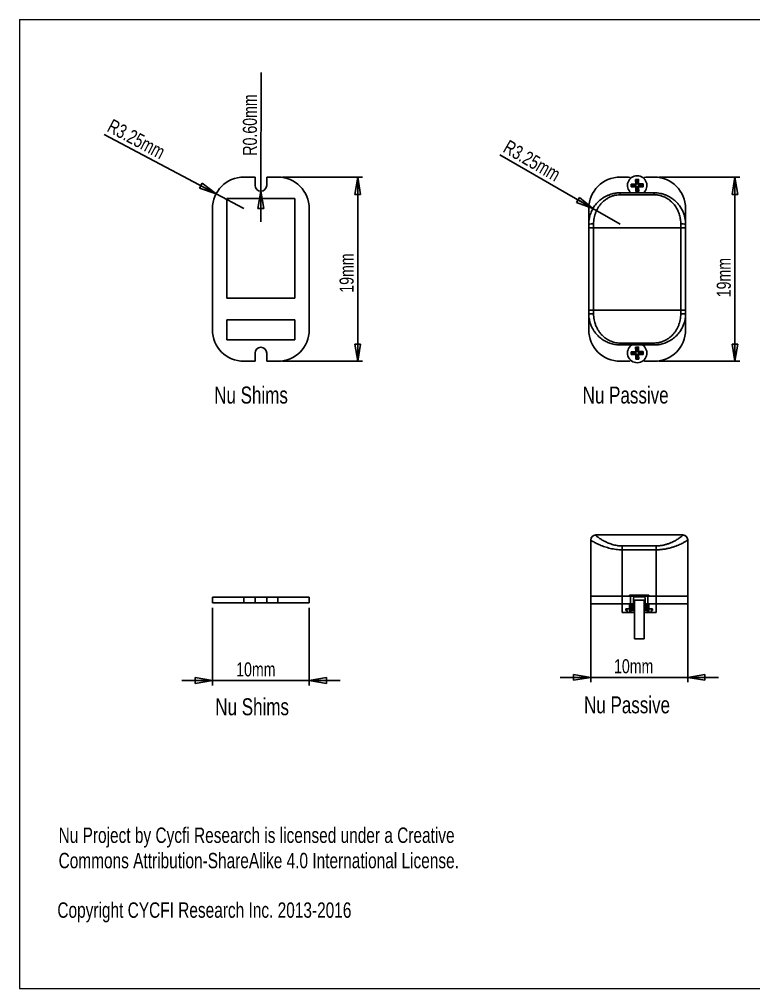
# Model space of a CAD drawing. Header units: millimetres. Extents: x 5 to 292, y 4 to 204.
# Drawn here: x 4.9 to 156.5, y 4.5 to 204.5 of the extents above; entities that cross this region are included whole.
import ezdxf

# ---------------------------------------------------------------- set-up
doc = ezdxf.new("R2010")
doc.units = ezdxf.units.MM
doc.layers.add('LAYER_1', color=179, linetype='Continuous')
doc.styles.add('SLDTEXTSTYLE0', font='TXT', dxfattribs={"width": 0.75})
doc.dimstyles.new('SLDDIMSTYLE0', dxfattribs={"dimtxt": 2.910417, "dimasz": 3.556, "dimexe": 0, "dimexo": 0.0625, "dimgap": 0.727604, "dimtad": 1, "dimlfac": 0.5, "dimrnd": 1e-09, "dimzin": 12, "dimdsep": 46, "dimtxsty": 'SLDTEXTSTYLE0', "dimblk1": 'CLOSED', "dimblk2": 'CLOSED', "dimsah": 1, "dimcen": 0.09, "dimadec": 0, "dimazin": 3, "dimtfac": 1, "dimtmove": 0, "dimatfit": 0, "dimldrblk": 'CLOSED', "dimfxl": 1, "dimfrac": 2, "dimtolj": 1, "dimtzin": 12, "dimarcsym": 0})
doc.dimstyles.new('SLDDIMSTYLE1', dxfattribs={"dimtxt": 2.910417, "dimasz": 3.556, "dimexe": 0, "dimexo": 0.0625, "dimgap": 0.727604, "dimtad": 1, "dimlfac": 0.5, "dimrnd": 1e-09, "dimzin": 12, "dimdsep": 46, "dimtxsty": 'SLDTEXTSTYLE0', "dimblk1": 'CLOSED', "dimblk2": 'CLOSED', "dimsah": 1, "dimcen": 0.09, "dimadec": 0, "dimazin": 3, "dimtfac": 1, "dimtofl": 0, "dimtmove": 0, "dimatfit": 3, "dimldrblk": 'CLOSED', "dimfxl": 1, "dimfrac": 2, "dimtolj": 1, "dimtzin": 12, "dimarcsym": 0})
doc.dimstyles.new('SLDDIMSTYLE2', dxfattribs={"dimtxt": 2.910417, "dimasz": 3.556, "dimexe": 0, "dimexo": 0.0625, "dimgap": 0.727604, "dimtad": 1, "dimlfac": 0.5, "dimrnd": 1e-09, "dimzin": 0, "dimdsep": 46, "dimtxsty": 'SLDTEXTSTYLE0', "dimblk1": 'CLOSED', "dimblk2": 'CLOSED', "dimsah": 1, "dimcen": 0, "dimadec": 0, "dimazin": 0, "dimtfac": 1, "dimtofl": 0, "dimtmove": 1, "dimatfit": 3, "dimldrblk": 'CLOSED', "dimfxl": 1, "dimfrac": 2, "dimtolj": 1, "dimtzin": 12, "dimarcsym": 0})
doc.dimstyles.new('SLDDIMSTYLE3', dxfattribs={"dimtxt": 2.910417, "dimasz": 3.556, "dimexe": 0, "dimexo": 0.0625, "dimgap": 0.727604, "dimtad": 1, "dimlfac": 0.5, "dimrnd": 1e-09, "dimzin": 12, "dimdsep": 46, "dimtxsty": 'SLDTEXTSTYLE0', "dimblk1": 'CLOSED', "dimblk2": 'CLOSED', "dimsah": 1, "dimcen": 0, "dimadec": 0, "dimazin": 3, "dimtfac": 1, "dimtofl": 0, "dimtmove": 0, "dimatfit": 3, "dimldrblk": 'CLOSED', "dimfxl": 1, "dimfrac": 2, "dimtolj": 1, "dimtzin": 12, "dimarcsym": 0})

# ---------------------------------------------------------------- blocks, each defined once
blk = doc.blocks.new('SW_NOTE_0')
at = {"layer": 'LAYER_1', "color": 0, "char_height": 3.175, "attachment_point": 1, "style": 'SLDTEXTSTYLE0'}
for s, insert in [('Nu Project by Cycfi Research is licensed under a Creative', (0, 4.09)), ('Commons Attribution-ShareAlike 4.0 International License.', (0, -1.14))]:
    blk.add_mtext(s, dxfattribs=dict(at, insert=insert))
blk = doc.blocks.new('_CLOSED')
at = {"color": 0, "linetype": 'ByBlock', "lineweight": -2}
for p, q in [((-1, 0.166667), (0, 0)), ((-1, 0.166667), (-1, -0.166667)), ((0, 0), (-1, -0.166667)), ((0, 0), (-1, 0))]:
    blk.add_line(p, q, dxfattribs=at)
blk = doc.blocks.new('_D')
at = {"layer": 'LAYER_1'}
for p, q in [((122.91, 84.49), (122.91, 67.71)), ((142.91, 84.49), (142.91, 67.71)), ((122.91, 68.71), (116.56, 68.71)), ((122.91, 68.71), (142.91, 68.71)), ((142.91, 68.71), (149.26, 68.71))]:
    blk.add_line(p, q, dxfattribs=at)
at = {"layer": 'LAYER_1', "xscale": 3.556, "yscale": 3.556}
blk.add_blockref('_CLOSED', (122.91, 68.71, 31.03), dxfattribs=at)
at = {"layer": 'LAYER_1', "xscale": 3.556, "yscale": 3.556, "rotation": 180}
blk.add_blockref('_CLOSED', (142.91, 68.71, 31.03), dxfattribs=at)
at = {"layer": 'LAYER_1', "insert": (127.7, 72.46), "char_height": 2.91, "attachment_point": 1, "style": 'SLDTEXTSTYLE0'}
blk.add_mtext('10mm', dxfattribs=at)
blk = doc.blocks.new('_D_2')
at = {"layer": 'LAYER_1'}
for p, q in [((59.28, 171.93), (75.78, 171.93)), ((74.78, 171.93), (74.78, 133.93)), ((59.28, 133.93), (75.78, 133.93))]:
    blk.add_line(p, q, dxfattribs=at)
at = {"layer": 'LAYER_1', "xscale": 3.556, "yscale": 3.556}
for p, rotation in [((74.78, 171.93, -0.6), 90), ((74.78, 133.93, -0.6), 270)]:
    blk.add_blockref('_CLOSED', p, dxfattribs=dict(at, rotation=rotation))
at = {"layer": 'LAYER_1', "insert": (71.03, 148.08), "char_height": 2.91, "attachment_point": 1, "rotation": 90, "style": 'SLDTEXTSTYLE0'}
blk.add_mtext('19mm', dxfattribs=at)
blk = doc.blocks.new('_D_3')
at = {"layer": 'LAYER_1'}
for q in [(54.81, 193.51), (54.77, 162.68)]:
    blk.add_line((54.78, 169.03), q, dxfattribs=at)
at = {"layer": 'LAYER_1', "xscale": 3.556, "yscale": 3.556, "rotation": 89.9358337465}
blk.add_blockref('_CLOSED', (54.78, 169.03, -0.6), dxfattribs=at)
at = {"layer": 'LAYER_1', "insert": (51.06, 176.36), "char_height": 2.91, "attachment_point": 1, "rotation": 90, "style": 'SLDTEXTSTYLE0'}
blk.add_mtext('R0.60mm', dxfattribs=at)
blk = doc.blocks.new('_D_4')
at = {"layer": 'LAYER_1'}
for q in [(22.42, 180.76), (51.28, 165.43)]:
    blk.add_line((45.54, 168.48), q, dxfattribs=at)
at = {"layer": 'LAYER_1', "xscale": 3.556, "yscale": 3.556, "rotation": 332.0219103741}
blk.add_blockref('_CLOSED', (45.54, 168.48, -0.6), dxfattribs=at)
at = {"layer": 'LAYER_1', "insert": (24.18, 184.06), "char_height": 2.91, "attachment_point": 1, "rotation": 332.0219, "style": 'SLDTEXTSTYLE0'}
blk.add_mtext('R3.25mm', dxfattribs=at)
blk = doc.blocks.new('_D_5')
at = {"layer": 'LAYER_1'}
for p, q in [((44.78, 83.06), (44.78, 67.06)), ((64.78, 83.06), (64.78, 67.06)), ((44.78, 68.06), (38.43, 68.06)), ((64.78, 68.06), (44.78, 68.06)), ((64.78, 68.06), (71.13, 68.06))]:
    blk.add_line(p, q, dxfattribs=at)
at = {"layer": 'LAYER_1', "xscale": 3.556, "yscale": 3.556}
blk.add_blockref('_CLOSED', (44.78, 68.06), dxfattribs=at)
at = {"layer": 'LAYER_1', "xscale": 3.556, "yscale": 3.556, "rotation": 180}
blk.add_blockref('_CLOSED', (64.78, 68.06), dxfattribs=at)
at = {"layer": 'LAYER_1', "insert": (49.69, 71.81), "char_height": 2.91, "attachment_point": 1, "style": 'SLDTEXTSTYLE0'}
blk.add_mtext('10mm', dxfattribs=at)
blk = doc.blocks.new('_D_6')
at = {"layer": 'LAYER_1'}
for p, q in [((136.98, 171.93), (153.65, 171.93)), ((152.65, 171.93), (152.65, 133.93)), ((136.98, 133.93), (153.65, 133.93))]:
    blk.add_line(p, q, dxfattribs=at)
at = {"layer": 'LAYER_1', "xscale": 3.556, "yscale": 3.556}
for p, rotation in [((152.65, 171.93, 15.88), 90), ((152.65, 133.93, 15.88), 270)]:
    blk.add_blockref('_CLOSED', p, dxfattribs=dict(at, rotation=rotation))
at = {"layer": 'LAYER_1', "insert": (148.9, 147.14), "char_height": 2.91, "attachment_point": 1, "rotation": 90, "style": 'SLDTEXTSTYLE0'}
blk.add_mtext('19mm', dxfattribs=at)
blk = doc.blocks.new('_D_7')
at = {"layer": 'LAYER_1'}
for q in [(104.15, 176.53), (128.98, 162.19)]:
    blk.add_line((123.35, 165.44), q, dxfattribs=at)
at = {"layer": 'LAYER_1', "xscale": 3.556, "yscale": 3.556, "rotation": 330}
blk.add_blockref('_CLOSED', (123.35, 165.44, 15.88), dxfattribs=at)
at = {"layer": 'LAYER_1', "insert": (106.02, 179.76), "char_height": 2.91, "attachment_point": 1, "rotation": 330, "style": 'SLDTEXTSTYLE0'}
blk.add_mtext('R3.25mm', dxfattribs=at)

msp = doc.modelspace()

# ---------------------------------------------------------------- linework, layer by layer
at = {"color": 7, "linetype": 'Continuous', "lineweight": 18}
for p, q in [((4.92, 204.48), (291.92, 204.48)), ((4.92, 204.48), (4.92, 4.48)), ((4.92, 4.48), (291.92, 4.48))]:
    msp.add_line(p, q, dxfattribs=at)
at = {"color": 7, "linetype": 'Continuous', "lineweight": 25}
for p, q in [((53.58, 171.931), (51.28, 171.931)), ((53.58, 170.231), (53.58, 171.931)), ((55.98, 171.931), (55.98, 170.231)), ((58.28, 171.931), (55.98, 171.931)), ((128.977, 171.931), (130.677, 171.931)), ((132.172, 170.526), (131.222, 170.509)), ((131.222, 170.509), (131.233, 169.909)), ((131.37, 170.366), (131.222, 170.509)), ((131.376, 170.057), (131.303, 169.982)), ((132.32, 170.383), (131.37, 170.366)), ((131.37, 170.366), (131.376, 170.057)), ((131.376, 170.057), (132.325, 170.074)), ((132.755, 171.486), (132.156, 171.475)), ((132.156, 171.475), (132.172, 170.526)), ((132.304, 171.332), (132.156, 171.475)), ((132.32, 170.383), (132.172, 170.526)), ((132.325, 170.074), (132.182, 169.926)), ((132.612, 171.338), (132.304, 171.332)), ((132.304, 171.332), (132.32, 170.383)), ((132.325, 170.074), (132.342, 169.124)), ((132.612, 171.338), (132.755, 171.486)), ((132.629, 170.388), (132.612, 171.338)), ((132.629, 170.388), (132.772, 170.536)), ((133.579, 170.404), (132.629, 170.388)), ((132.634, 170.079), (133.584, 170.096)), ((132.651, 169.129), (132.634, 170.079)), ((132.634, 170.079), (132.782, 169.936)), ((132.772, 170.536), (132.755, 171.486)), ((133.722, 170.552), (132.772, 170.536)), ((133.579, 170.404), (133.722, 170.552)), ((133.584, 170.096), (133.579, 170.404)), ((133.584, 170.096), (133.659, 170.023)), ((133.659, 170.023), (133.677, 170.231)), ((133.669, 170.014), (133.732, 169.953)), ((133.732, 169.953), (133.722, 170.552)), ((134.277, 171.931), (135.977, 171.931)), ((128.977, 168.691), (135.977, 168.691)), ((131.294, 169.973), (131.233, 169.909)), ((131.233, 169.909), (132.182, 169.926)), ((132.182, 169.926), (132.199, 168.976)), ((132.26, 169.039), (132.199, 168.976)), ((132.199, 168.976), (132.799, 168.986)), ((132.342, 169.124), (132.269, 169.049)), ((132.269, 169.049), (132.325, 169.04)), ((132.342, 169.124), (132.651, 169.129)), ((132.651, 169.129), (132.726, 169.057)), ((132.735, 169.048), (132.799, 168.986)), ((132.782, 169.936), (133.732, 169.953)), ((132.799, 168.986), (132.782, 169.936)), ((61.78, 167.531), (47.78, 167.531)), ((47.78, 167.531), (47.78, 146.931)), ((61.78, 146.931), (61.78, 167.531)), ((44.78, 165.431), (44.78, 140.431)), ((64.78, 140.431), (64.78, 165.431)), ((122.477, 162.191), (122.477, 165.431)), ((142.477, 165.431), (142.477, 162.191)), ((122.477, 161.491), (122.477, 162.191)), ((142.477, 162.191), (142.477, 161.491)), ((122.477, 144.491), (122.477, 161.491)), ((142.477, 161.491), (142.477, 144.491)), ((47.78, 146.931), (61.78, 146.931)), ((122.477, 143.791), (122.477, 144.491)), ((142.477, 144.491), (142.477, 143.791)), ((61.78, 142.491), (47.78, 142.491)), ((47.78, 142.491), (47.78, 138.331)), ((61.78, 138.331), (61.78, 142.491)), ((122.477, 140.431), (122.477, 143.791)), ((142.477, 143.791), (142.477, 140.431)), ((47.78, 138.331), (61.78, 138.331)), ((135.977, 137.291), (128.977, 137.291)), ((132.755, 136.886), (132.156, 136.875)), ((132.156, 136.875), (132.172, 135.926)), ((132.219, 136.814), (132.156, 136.875)), ((132.304, 136.732), (132.229, 136.805)), ((132.612, 136.738), (132.304, 136.732)), ((132.304, 136.732), (132.32, 135.783)), ((132.612, 136.738), (132.685, 136.813)), ((132.629, 135.788), (132.612, 136.738)), ((132.685, 136.813), (132.629, 136.821)), ((132.694, 136.822), (132.755, 136.886)), ((132.772, 135.936), (132.755, 136.886)), ((53.58, 133.931), (53.58, 135.631)), ((55.98, 135.631), (55.98, 133.931)), ((132.172, 135.926), (131.222, 135.909)), ((131.222, 135.909), (131.233, 135.309)), ((131.286, 135.848), (131.222, 135.909)), ((131.376, 135.457), (131.233, 135.309)), ((131.233, 135.309), (132.182, 135.326)), ((131.295, 135.839), (131.277, 135.631)), ((131.37, 135.766), (131.295, 135.839)), ((132.32, 135.783), (131.37, 135.766)), ((131.37, 135.766), (131.376, 135.457)), ((131.376, 135.457), (132.325, 135.474)), ((132.32, 135.783), (132.172, 135.926)), ((132.325, 135.474), (132.182, 135.326)), ((132.182, 135.326), (132.199, 134.376)), ((132.342, 134.524), (132.199, 134.376)), ((132.199, 134.376), (132.799, 134.386)), ((132.325, 135.474), (132.342, 134.524)), ((132.342, 134.524), (132.651, 134.529)), ((132.629, 135.788), (132.772, 135.936)), ((133.579, 135.804), (132.629, 135.788)), ((132.634, 135.479), (133.584, 135.496)), ((132.634, 135.479), (132.782, 135.336)), ((132.651, 134.529), (132.634, 135.479)), ((132.651, 134.529), (132.799, 134.386)), ((133.722, 135.952), (132.772, 135.936)), ((132.782, 135.336), (133.732, 135.353)), ((132.799, 134.386), (132.782, 135.336)), ((133.579, 135.804), (133.651, 135.879)), ((133.584, 135.496), (133.579, 135.804)), ((133.584, 135.496), (133.732, 135.353)), ((133.66, 135.889), (133.722, 135.952)), ((133.732, 135.353), (133.722, 135.952)), ((51.28, 133.931), (53.58, 133.931)), ((55.98, 133.931), (58.28, 133.931)), ((130.677, 133.931), (128.977, 133.931)), ((135.977, 133.931), (134.277, 133.931)), ((123.909, 98.091), (123.909, 98.065)), ((123.909, 98.091), (141.909, 98.091)), ((141.909, 98.065), (141.909, 98.091)), ((122.909, 97.068), (122.909, 97.091)), ((122.909, 85.491), (122.909, 97.068)), ((142.909, 97.091), (142.909, 97.068)), ((142.909, 97.068), (142.909, 85.491)), ((129.409, 95.825), (136.409, 95.825)), ((129.409, 95.025), (129.409, 95.825)), ((129.409, 95.025), (129.409, 85.491)), ((136.409, 95.025), (129.409, 95.025)), ((136.409, 95.825), (136.409, 95.025)), ((136.409, 85.491), (136.409, 95.025)), ((44.78, 85.26), (44.78, 84.06)), ((44.78, 85.26), (51.28, 85.26)), ((44.78, 84.06), (51.28, 84.06)), ((51.28, 85.26), (53.58, 85.26)), ((51.28, 84.06), (53.58, 84.06)), ((53.58, 85.26), (53.58, 84.06)), ((53.58, 85.26), (55.98, 85.26)), ((53.58, 84.06), (55.98, 84.06)), ((55.98, 85.26), (55.98, 84.06)), ((55.98, 85.26), (58.28, 85.26)), ((55.98, 84.06), (58.28, 84.06)), ((58.28, 85.26), (64.78, 85.26)), ((58.28, 84.06), (64.78, 84.06)), ((64.78, 85.26), (64.78, 84.06)), ((122.909, 83.891), (122.909, 85.491)), ((129.409, 85.491), (122.909, 85.491)), ((129.409, 83.891), (129.409, 85.491)), ((131.109, 85.491), (129.409, 85.491)), ((130.909, 85.663), (130.909, 85.491)), ((130.909, 85.663), (132.944, 85.663)), ((131.109, 83.891), (131.109, 85.491)), ((131.569, 85.491), (131.109, 85.491)), ((131.709, 83.891), (131.709, 85.119)), ((131.709, 84.808), (131.909, 84.663)), ((131.909, 84.663), (131.909, 76.663)), ((132.926, 84.663), (131.909, 84.663)), ((133.909, 84.663), (132.926, 84.663)), ((132.944, 85.663), (134.909, 85.663)), ((133.909, 84.663), (134.109, 84.808)), ((133.909, 76.663), (133.909, 84.663)), ((134.109, 83.891), (134.109, 85.119)), ((134.709, 85.491), (134.249, 85.491)), ((134.709, 83.891), (134.709, 85.491)), ((136.409, 85.491), (134.709, 85.491)), ((134.909, 85.491), (134.909, 85.663)), ((136.409, 83.891), (136.409, 85.491)), ((142.909, 85.491), (136.409, 85.491)), ((142.909, 83.891), (142.909, 85.491)), ((129.409, 83.891), (122.909, 83.891)), ((129.385, 83.891), (129.385, 82.091)), ((130.285, 82.091), (129.385, 82.091)), ((131.109, 83.891), (129.409, 83.891)), ((130.125, 82.531), (130.125, 82.851)), ((130.125, 82.851), (130.885, 82.851)), ((130.385, 82.451), (130.125, 82.531)), ((130.185, 82.731), (130.385, 82.851)), ((130.185, 82.571), (130.185, 82.731)), ((130.385, 82.511), (130.185, 82.571)), ((130.385, 82.191), (130.285, 82.091)), ((130.385, 82.091), (130.285, 82.091)), ((130.326, 82.132), (130.385, 82.132)), ((130.385, 82.511), (130.385, 82.451)), ((130.385, 82.191), (130.385, 82.451)), ((130.385, 82.191), (130.385, 82.091)), ((130.885, 82.091), (130.385, 82.091)), ((130.885, 83.891), (130.885, 82.851)), ((131.215, 82.951), (130.885, 82.951)), ((130.885, 82.851), (130.885, 82.091)), ((130.885, 82.851), (131.215, 82.851)), ((130.985, 82.091), (130.885, 82.091)), ((130.985, 82.851), (130.985, 82.091)), ((131.185, 82.091), (130.985, 82.091)), ((131.709, 83.891), (131.109, 83.891)), ((131.215, 83.711), (131.115, 83.711)), ((131.115, 83.711), (131.115, 83.031)), ((131.215, 83.611), (131.115, 83.711)), ((131.215, 83.131), (131.115, 83.031)), ((131.115, 83.031), (131.215, 83.031)), ((131.185, 82.851), (131.185, 82.511)), ((131.185, 82.511), (131.185, 82.091)), ((131.909, 82.511), (131.185, 82.511)), ((131.909, 82.091), (131.185, 82.091)), ((131.215, 83.891), (131.215, 83.691)), ((131.555, 83.691), (131.215, 83.691)), ((131.215, 83.691), (131.215, 83.331)), ((131.215, 83.331), (131.555, 83.331)), ((131.215, 83.331), (131.215, 83.191)), ((131.555, 83.191), (131.215, 83.191)), ((131.215, 83.191), (131.215, 82.951)), ((131.555, 82.951), (131.215, 82.951)), ((131.215, 82.951), (131.215, 82.591)), ((131.555, 82.591), (131.215, 82.591)), ((131.215, 82.591), (131.215, 82.511)), ((131.555, 83.891), (131.555, 83.691)), ((131.655, 83.711), (131.555, 83.711)), ((131.655, 83.711), (131.555, 83.611)), ((131.555, 83.691), (131.555, 83.331)), ((131.555, 83.331), (131.555, 83.191)), ((131.555, 83.191), (131.555, 82.951)), ((131.555, 83.131), (131.655, 83.031)), ((131.555, 83.031), (131.655, 83.031)), ((131.555, 82.951), (131.555, 82.591)), ((131.909, 82.951), (131.555, 82.951)), ((131.555, 82.851), (131.585, 82.851)), ((131.555, 82.591), (131.555, 82.511)), ((131.585, 82.511), (131.585, 82.851)), ((131.585, 82.851), (131.909, 82.851)), ((131.655, 83.031), (131.655, 83.711)), ((131.909, 83.891), (131.709, 83.891)), ((134.109, 83.891), (133.909, 83.891)), ((134.215, 82.951), (133.909, 82.951)), ((133.909, 82.851), (134.185, 82.851)), ((134.585, 82.511), (133.909, 82.511)), ((134.585, 82.091), (133.909, 82.091)), ((134.709, 83.891), (134.109, 83.891)), ((134.115, 83.711), (134.115, 83.031)), ((134.215, 83.611), (134.115, 83.711)), ((134.215, 83.711), (134.115, 83.711)), ((134.215, 83.131), (134.115, 83.031)), ((134.115, 83.031), (134.215, 83.031)), ((134.185, 82.511), (134.185, 82.851)), ((134.185, 82.851), (134.215, 82.851)), ((134.215, 83.891), (134.215, 83.691)), ((134.555, 83.691), (134.215, 83.691)), ((134.215, 83.691), (134.215, 83.331)), ((134.215, 83.331), (134.555, 83.331)), ((134.215, 83.331), (134.215, 83.191)), ((134.555, 83.191), (134.215, 83.191)), ((134.215, 83.191), (134.215, 82.951)), ((134.555, 82.951), (134.215, 82.951)), ((134.215, 82.951), (134.215, 82.591)), ((134.555, 82.591), (134.215, 82.591)), ((134.215, 82.591), (134.215, 82.511)), ((134.555, 83.891), (134.555, 83.691)), ((134.655, 83.711), (134.555, 83.611)), ((134.655, 83.711), (134.555, 83.711)), ((134.555, 83.691), (134.555, 83.331)), ((134.555, 83.331), (134.555, 83.191)), ((134.555, 83.191), (134.555, 82.951)), ((134.555, 83.131), (134.655, 83.031)), ((134.555, 83.031), (134.655, 83.031)), ((134.885, 82.951), (134.555, 82.951)), ((134.555, 82.951), (134.555, 82.591)), ((134.555, 82.851), (134.885, 82.851)), ((134.555, 82.591), (134.555, 82.511)), ((134.585, 82.511), (134.585, 82.851)), ((134.585, 82.091), (134.585, 82.511)), ((134.785, 82.091), (134.585, 82.091)), ((134.655, 83.031), (134.655, 83.711)), ((136.409, 83.891), (134.709, 83.891)), ((134.785, 82.851), (134.785, 82.091)), ((134.885, 82.091), (134.785, 82.091)), ((134.885, 83.891), (134.885, 82.851)), ((134.885, 82.851), (134.885, 82.091)), ((134.885, 82.851), (135.645, 82.851)), ((135.385, 82.091), (134.885, 82.091)), ((135.385, 82.851), (135.585, 82.731)), ((135.585, 82.571), (135.385, 82.511)), ((135.645, 82.531), (135.385, 82.451)), ((135.385, 82.511), (135.385, 82.451)), ((135.385, 82.191), (135.385, 82.451)), ((135.385, 82.191), (135.385, 82.091)), ((135.485, 82.091), (135.385, 82.191)), ((135.385, 82.132), (135.445, 82.132)), ((135.485, 82.091), (135.385, 82.091)), ((136.385, 82.091), (135.485, 82.091)), ((135.585, 82.731), (135.585, 82.571)), ((135.645, 82.851), (135.645, 82.531)), ((136.385, 82.091), (136.385, 83.891)), ((142.909, 83.891), (136.409, 83.891)), ((133.909, 76.663), (131.909, 76.663))]:
    msp.add_line(p, q, dxfattribs=at)
at = {"color": 8, "linetype": 'Continuous', "lineweight": 25}
for p, q in [((128.977, 168.691), (128.977, 168.291)), ((135.977, 168.291), (128.977, 168.291)), ((135.977, 168.291), (135.977, 168.691)), ((123.477, 162.259), (123.477, 161.491)), ((141.477, 161.491), (141.477, 162.259)), ((122.477, 161.491), (123.477, 161.491)), ((123.477, 161.491), (141.477, 161.491)), ((123.477, 161.491), (123.477, 144.491)), ((141.477, 161.491), (142.477, 161.491)), ((141.477, 144.491), (141.477, 161.491)), ((122.477, 144.491), (123.477, 144.491)), ((123.477, 144.491), (141.477, 144.491)), ((123.477, 144.491), (123.477, 143.724)), ((141.477, 144.491), (142.477, 144.491)), ((141.477, 143.724), (141.477, 144.491)), ((128.977, 137.691), (135.977, 137.691)), ((128.977, 137.291), (128.977, 137.691)), ((135.977, 137.691), (135.977, 137.291)), ((51.28, 85.26), (51.28, 84.06)), ((58.28, 85.26), (58.28, 84.06)), ((131.569, 85.491), (134.249, 85.491)), ((132.942, 85.33), (131.618, 85.33)), ((134.2, 85.33), (132.942, 85.33)), ((131.215, 82.631), (131.185, 82.631)), ((131.585, 82.631), (131.555, 82.631)), ((134.215, 82.631), (134.185, 82.631)), ((134.585, 82.631), (134.555, 82.631))]:
    msp.add_line(p, q, dxfattribs=at)
at = {"color": 7, "linetype": 'Continuous', "lineweight": 25, "flags": 128}
for points in [[(131.277, 170.231), (131.295, 170.022), (131.303, 169.982)], [(132.67, 169.046), (132.686, 169.049), (132.726, 169.057)], [(132.284, 136.815), (132.269, 136.813), (132.229, 136.805)], [(133.677, 135.631), (133.659, 135.839), (133.651, 135.879)]]:
    msp.add_lwpolyline(points, dxfattribs=at)
at = {"color": 7, "linetype": 'Continuous', "lineweight": 25}
for centre, radius, start, end in [((132.477, 170.231), 2, 309.6751, 230.3249), ((51.28, 165.431), 6.5, 90, 180), ((54.78, 170.231), 1.2, 180, 0), ((58.28, 165.431), 6.5, 0, 90), ((128.977, 165.431), 6.5, 90, 180), ((130.677, 171.331), 0.6, 39.90868, 90), ((134.277, 171.331), 0.6, 90, 140.09132), ((135.977, 165.431), 6.5, 0, 90), ((51.28, 140.431), 6.5, 180, 270), ((58.28, 140.431), 6.5, 270, 0), ((128.977, 140.431), 6.5, 180, 270), ((135.977, 140.431), 6.5, 270, 0), ((54.78, 135.631), 1.2, 0, 180), ((132.477, 135.631), 2, 123.86808, 270.99339), ((132.477, 135.631), 2, 270.99339, 56.13192), ((130.677, 134.531), 0.6, 270, 320.09132), ((134.277, 134.531), 0.6, 219.90868, 270), ((123.909, 97.091), 1, 90, 180), ((123.908, 97.066), 0.999, 89.93424, 179.93392), ((141.909, 97.091), 1, 0, 90), ((141.91, 97.066), 0.999, 0.06592, 90.06598)]:
    msp.add_arc(centre, radius, start, end, dxfattribs=at)
at = {"color": 8, "linetype": 'Continuous', "lineweight": 25}
for centre, start, end in [((123.228, 158.518), 86.19525, 101.55584), ((141.726, 158.518), 78.44411, 93.80481), ((123.228, 147.465), 258.44416, 273.80475), ((141.726, 147.465), 266.19519, 281.55589)]:
    msp.add_arc(centre, 3.75, start, end, dxfattribs=at)
at = {"color": 7, "linetype": 'Continuous', "lineweight": 25}
for points, knots in [([(122.477, 162.191), (122.481, 162.361), (122.489, 162.701), (122.551, 163.211), (122.652, 163.717), (122.791, 164.21), (122.966, 164.681), (123.174, 165.133), (123.416, 165.569), (123.697, 165.994), (124.015, 166.401), (124.372, 166.789), (124.764, 167.151), (125.197, 167.489), (125.669, 167.797), (126.186, 168.072), (126.736, 168.303), (127.384, 168.506), (128.133, 168.66), (128.694, 168.681), (128.977, 168.691)], [0, 0, 0, 0, 0.0489085, 0.097818, 0.1481912, 0.1985669, 0.2470283, 0.2954921, 0.3451492, 0.394808, 0.4470829, 0.4993589, 0.5529463, 0.6065329, 0.6636542, 0.7207704, 0.7799127, 0.8390455, 0.9186289, 1, 1, 1, 1]), ([(135.977, 168.691), (136.194, 168.685), (136.627, 168.672), (137.268, 168.571), (137.889, 168.415), (138.483, 168.199), (139.047, 167.932), (139.599, 167.603), (140.13, 167.207), (140.634, 166.743), (141.106, 166.207), (141.534, 165.592), (141.902, 164.9), (142.173, 164.204), (142.35, 163.52), (142.457, 162.861), (142.47, 162.414), (142.477, 162.191)], [0, 0, 0, 0, 0.062148, 0.1245173, 0.186695, 0.2479525, 0.309378, 0.3706674, 0.438871, 0.5072538, 0.5754612, 0.6526432, 0.7300887, 0.8072237, 0.8714257, 0.935816, 1, 1, 1, 1]), ([(128.977, 137.291), (128.817, 137.295), (128.497, 137.302), (128.016, 137.357), (127.537, 137.447), (127.07, 137.571), (126.623, 137.727), (126.194, 137.911), (125.778, 138.127), (125.367, 138.379), (124.965, 138.669), (124.575, 139), (124.21, 139.363), (123.861, 139.77), (123.535, 140.221), (123.237, 140.722), (122.982, 141.257), (122.786, 141.786), (122.645, 142.296), (122.55, 142.783), (122.489, 143.282), (122.481, 143.622), (122.477, 143.791)], [0, 0, 0, 0, 0.0459687, 0.0919387, 0.1393195, 0.1867043, 0.2321736, 0.2776465, 0.3241544, 0.3706647, 0.4212649, 0.4718668, 0.5236566, 0.5754457, 0.6324423, 0.6894356, 0.7483315, 0.8072223, 0.8547576, 0.9022909, 0.951146, 1, 1, 1, 1]), ([(142.477, 143.791), (142.473, 143.622), (142.466, 143.282), (142.403, 142.772), (142.303, 142.266), (142.163, 141.773), (141.988, 141.302), (141.781, 140.85), (141.538, 140.414), (141.257, 139.989), (140.94, 139.582), (140.582, 139.194), (140.191, 138.832), (139.757, 138.494), (139.285, 138.186), (138.768, 137.911), (138.218, 137.68), (137.57, 137.477), (136.821, 137.323), (136.261, 137.302), (135.977, 137.291)], [0, 0, 0, 0, 0.0489085, 0.0978182, 0.1481912, 0.1985668, 0.2470283, 0.2954922, 0.345149, 0.3948081, 0.4470828, 0.4993588, 0.5529463, 0.606533, 0.6636543, 0.7207704, 0.7799129, 0.8390455, 0.9186289, 1, 1, 1, 1]), ([(123.909, 98.065), (123.915, 98.048), (123.926, 98.013), (124.016, 97.918), (124.166, 97.788), (124.394, 97.614), (124.705, 97.398), (125.066, 97.17), (125.465, 96.939), (125.89, 96.716), (126.339, 96.506), (126.806, 96.317), (127.282, 96.153), (127.785, 96.013), (128.313, 95.909), (128.856, 95.839), (129.225, 95.829), (129.409, 95.825)], [0, 0, 0, 0, 0.0664038, 0.1330051, 0.1994271, 0.2786603, 0.358183, 0.4374522, 0.5060758, 0.5748606, 0.6434605, 0.7032649, 0.7632035, 0.8229429, 0.8819084, 0.9410973, 1, 1, 1, 1]), ([(136.409, 95.825), (136.647, 95.832), (137.124, 95.848), (137.815, 95.961), (138.466, 96.128), (139.068, 96.335), (139.61, 96.564), (140.091, 96.798), (140.513, 97.029), (140.879, 97.248), (141.188, 97.449), (141.442, 97.628), (141.647, 97.784), (141.795, 97.912), (141.891, 98.011), (141.903, 98.047), (141.909, 98.065)], [0, 0, 0, 0, 0.0761899, 0.1524259, 0.2278146, 0.3036273, 0.3791793, 0.4503378, 0.5216942, 0.5928704, 0.6600678, 0.7274212, 0.7945987, 0.8630076, 0.9316114, 1, 1, 1, 1]), ([(129.409, 95.025), (129.193, 95.029), (128.759, 95.037), (128.118, 95.1), (127.497, 95.196), (126.903, 95.322), (126.34, 95.471), (125.788, 95.644), (125.256, 95.835), (124.753, 96.038), (124.28, 96.249), (123.852, 96.458), (123.484, 96.655), (123.214, 96.814), (123.036, 96.933), (122.93, 97.02), (122.916, 97.052), (122.909, 97.068)], [0, 0, 0, 0, 0.062148, 0.1245174, 0.1866951, 0.2479526, 0.3093781, 0.3706676, 0.438871, 0.5072539, 0.5754612, 0.6526432, 0.7300887, 0.8072239, 0.8714257, 0.935816, 1, 1, 1, 1]), ([(142.909, 97.068), (142.902, 97.051), (142.887, 97.018), (142.774, 96.928), (142.599, 96.811), (142.356, 96.668), (142.055, 96.505), (141.689, 96.321), (141.255, 96.12), (140.754, 95.91), (140.184, 95.695), (139.541, 95.487), (138.828, 95.299), (138.061, 95.148), (137.25, 95.045), (136.689, 95.032), (136.409, 95.025)], [0, 0, 0, 0, 0.0661031, 0.1324318, 0.1985553, 0.2638989, 0.3294305, 0.3947991, 0.4653089, 0.5360156, 0.6065274, 0.6839597, 0.7616621, 0.839014, 0.9195178, 1, 1, 1, 1])]:
    msp.add_open_spline(points, degree=3, knots=knots, dxfattribs=at)
at = {"color": 8, "linetype": 'Continuous', "lineweight": 25}
for points, knots in [([(128.977, 168.291), (128.739, 168.281), (128.262, 168.261), (127.571, 168.107), (126.92, 167.87), (126.318, 167.555), (125.776, 167.181), (125.296, 166.757), (124.873, 166.293), (124.508, 165.794), (124.198, 165.266), (123.944, 164.717), (123.739, 164.136), (123.591, 163.528), (123.495, 162.899), (123.483, 162.472), (123.477, 162.259)], [0, 0, 0, 0, 0.0761901, 0.1524259, 0.2278146, 0.3036273, 0.3791796, 0.4503378, 0.5216942, 0.5928702, 0.6600678, 0.7274211, 0.7945985, 0.8630074, 0.9316114, 1, 1, 1, 1]), ([(141.477, 162.259), (141.474, 162.413), (141.468, 162.719), (141.418, 163.179), (141.338, 163.635), (141.219, 164.109), (141.057, 164.592), (140.846, 165.084), (140.593, 165.555), (140.314, 165.981), (140.02, 166.358), (139.716, 166.692), (139.384, 167.003), (138.94, 167.356), (138.47, 167.65), (137.983, 167.882), (137.602, 168.028), (137.213, 168.143), (136.814, 168.227), (136.4, 168.281), (136.118, 168.288), (135.977, 168.291)], [0, 0, 0, 0, 0.049217, 0.0984353, 0.148933, 0.1994331, 0.2580192, 0.3166093, 0.3770412, 0.4374757, 0.4884074, 0.5393382, 0.5914102, 0.643478, 0.7320928, 0.7775014, 0.8229024, 0.86634, 0.9097707, 0.9548873, 1, 1, 1, 1]), ([(123.477, 143.724), (123.483, 143.517), (123.494, 143.103), (123.585, 142.491), (123.734, 141.858), (123.962, 141.213), (124.273, 140.571), (124.634, 140.001), (125.033, 139.504), (125.458, 139.074), (125.907, 138.706), (126.374, 138.4), (126.85, 138.151), (127.353, 137.95), (127.881, 137.804), (128.424, 137.71), (128.793, 137.698), (128.977, 137.691)], [0, 0, 0, 0, 0.0664038, 0.1330051, 0.1994271, 0.2786603, 0.358183, 0.4374522, 0.5060758, 0.5748606, 0.6434605, 0.7032649, 0.7632035, 0.8229429, 0.8819084, 0.9410973, 1, 1, 1, 1]), ([(135.977, 137.691), (136.215, 137.702), (136.692, 137.722), (137.383, 137.876), (138.034, 138.113), (138.636, 138.428), (139.178, 138.802), (139.659, 139.226), (140.081, 139.69), (140.447, 140.189), (140.756, 140.717), (141.01, 141.266), (141.215, 141.847), (141.363, 142.455), (141.459, 143.084), (141.471, 143.511), (141.477, 143.724)], [0, 0, 0, 0, 0.0761899, 0.1524259, 0.2278146, 0.3036273, 0.3791793, 0.4503378, 0.5216942, 0.5928704, 0.6600678, 0.7274212, 0.7945987, 0.8630076, 0.9316114, 1, 1, 1, 1])]:
    msp.add_open_spline(points, degree=3, knots=knots, dxfattribs=at)

# ---------------------------------------------------------------- block references
at = {"layer": 'LAYER_1'}
msp.add_blockref('SW_NOTE_0', (13.019, 33.63), dxfattribs=at)

# ---------------------------------------------------------------- texts
at = {"layer": 'LAYER_1', "attachment_point": 1, "style": 'SLDTEXTSTYLE0'}
for s, insert, char_height in [('Nu Shims', (45.141, 128.71), 3.5), ('Nu Passive', (121.218, 128.71), 3.5), ('Nu Shims', (45.371, 64.386), 3.5), ('Nu Passive', (121.506, 64.786), 3.5), ('Copyright CYCFI Research Inc. 2013-2016', (12.766, 22.275), 3.175)]:
    msp.add_mtext(s, dxfattribs=dict(at, insert=insert, char_height=char_height))

# ---------------------------------------------------------------- dimensions: what is measured, and where the dimension line sits
at = {"layer": 'LAYER_1'}
for center, mpoint, dimstyle, picture, middle in [((54.78, 170.231), (54.78, 169.031), 'SLDDIMSTYLE2', '_D_3', (54.78, 185.111)), ((51.28, 165.431), (45.54, 168.48), 'SLDDIMSTYLE3', '_D_4', (29.901, 176.788)), ((128.977, 162.191), (123.348, 165.441), 'SLDDIMSTYLE3', '_D_7', (111.465, 172.302))]:
    dim = msp.add_radius_dim(center=center, mpoint=mpoint, dimstyle=dimstyle, dxfattribs=at)
    dim.commit()
    dim.dimension.update_dxf_attribs({"geometry": picture, "text_midpoint": middle, "dimtype": 164})
for base, p1, p2, picture, middle in [((74.78, 133.931), (58.28, 171.931), (58.28, 133.931), '_D_2', (74.78, 153.864)), ((152.651, 133.931), (135.977, 171.931), (135.977, 133.931), '_D_6', (152.651, 152.931))]:
    dim = msp.add_linear_dim(base=base, p1=p1, p2=p2, angle=90, dimstyle='SLDDIMSTYLE1', dxfattribs=at)
    dim.commit()
    dim.dimension.update_dxf_attribs({"geometry": picture, "text_midpoint": middle, "dimtype": 160})
for base, p1, p2, picture, middle in [((44.78, 68.06), (64.78, 84.06), (44.78, 84.06), '_D_5', (55.476, 68.06)), ((142.909, 68.71), (122.909, 85.491), (142.909, 85.491), '_D', (133.485, 68.71))]:
    dim = msp.add_linear_dim(base=base, p1=p1, p2=p2, dimstyle='SLDDIMSTYLE0', dxfattribs=at)
    dim.commit()
    dim.dimension.update_dxf_attribs({"geometry": picture, "text_midpoint": middle, "dimtype": 160})

doc.saveas('drawing.dxf')
